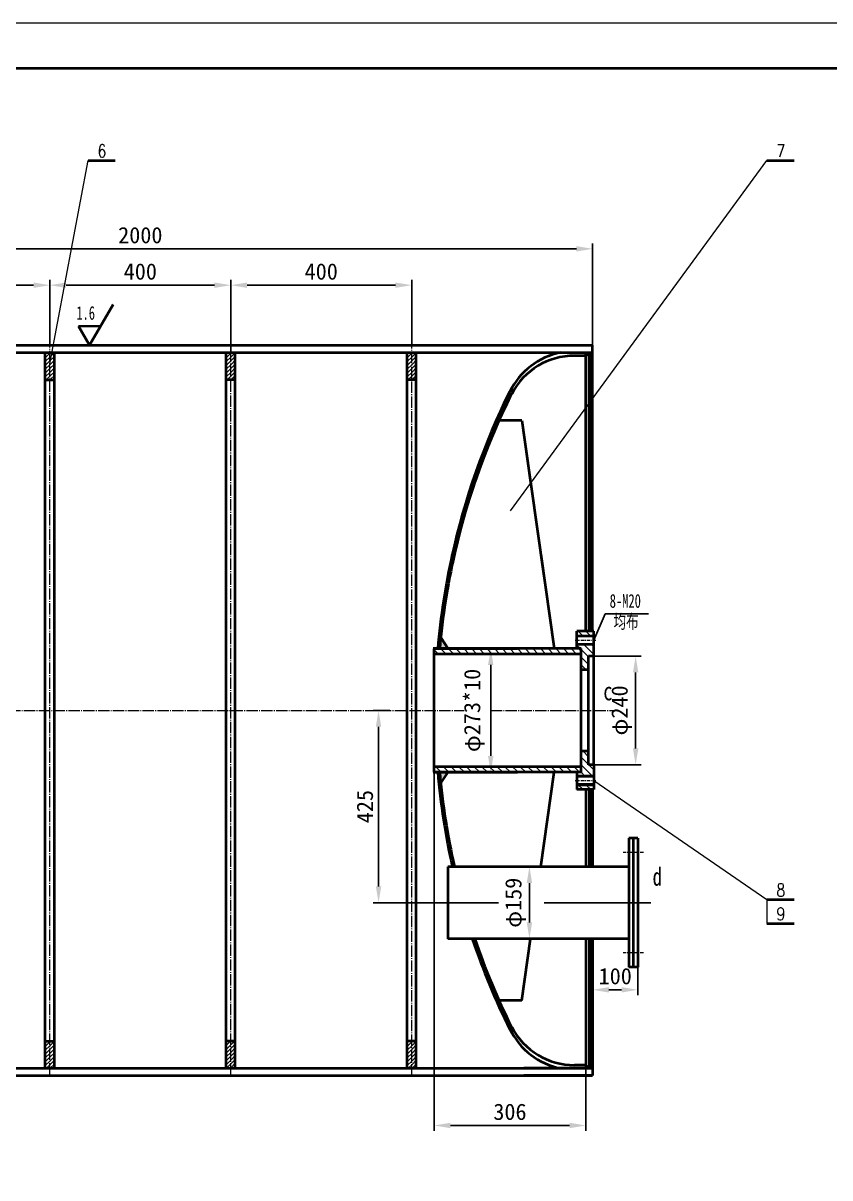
# Model space of a CAD drawing. Extents: x -15853 to 3578, y -6535 to 2458.
# Drawn here: x -13996 to -12213, y -94 to 2458 of the extents above; entities that cross this region are included whole.
import ezdxf
from ezdxf.enums import TextEntityAlignment as Align

# ---------------------------------------------------------------- set-up
doc = ezdxf.new("R2010")
doc.units = 0
doc.header["$LTSCALE"] = 10
doc.header["$PDMODE"] = 1
for name, pattern in [('EB_DASHDOT', [39, 30, -3, 3, -3]), ('ZXX-L', [3.28, 2.5, -0.3, 0.18, -0.3]), ('ZXX-S', [1.27, 0.75, -0.2, 0.12, -0.2])]:
    doc.linetypes.add(name, pattern=pattern)
doc.layers.get('Defpoints').update_dxf_attribs({"linetype": 'CONTINUOUS'})
for name, color, linetype, lineweight in [('A 粗实线', 1, 'CONTINUOUS', 40), ('B 细实线', 7, 'CONTINUOUS', 18), ('C 文 字', 2, 'CONTINUOUS', 20), ('CAXA0', 7, 'CONTINUOUS', 70), ('CAXA4', 3, 'CONTINUOUS', 25), ('D 短中心线', 3, 'ZXX-S', 18), ('E 长中心线', 3, 'ZXX-L', 18)]:
    doc.layers.add(name, color=color, linetype=linetype, lineweight=lineweight)
doc.styles.add('HZTXT', font='SIMFANG.TTF', dxfattribs={"width": 0.75})
doc.styles.add('ROMANC', font='romanc', dxfattribs={"width": 0.7, "height": 6})
doc.styles.get("Standard").update_dxf_attribs({"font": 'SIMFANG.TTF'})
doc.styles.add('标准', font='SIMFANG.TTF', dxfattribs={"width": 0.667})
doc.dimstyles.new('通用标注4.0', dxfattribs={"dimscale": 12, "dimtxt": 3, "dimasz": 3, "dimexe": 1, "dimexo": 0, "dimgap": 1, "dimtad": 1, "dimdec": 0, "dimzin": 0, "dimdsep": 46, "dimtxsty": 'Standard', "dimcen": 0, "dimadec": 0, "dimazin": 0, "dimtfac": 0.375, "dimtdec": 0, "dimtmove": 2, "dimatfit": 3, "dimfxl": 0, "dimtzin": 0, "dimarcsym": 0})

# ---------------------------------------------------------------- blocks, each defined once
blk = doc.blocks.new('*D255')
at = {"layer": 'C 文 字', "color": 0, "lineweight": -2}
for p, q in [((-13537.2, 1807.6), (-13537.2, 1891.1)), ((-13137.2, 1746.2), (-13137.2, 1891.1)), ((-13501.2, 1879.1), (-13173.2, 1879.1))]:
    blk.add_line(p, q, dxfattribs=at)
at = {"layer": 'C 文 字', "color": 0}
for points in [[(-13501.2, 1885.1), (-13501.2, 1873.1), (-13537.2, 1879.1)], [(-13173.2, 1885.1), (-13173.2, 1873.1), (-13137.2, 1879.1)]]:
    blk.add_solid(points, dxfattribs=at)
at = {"layer": 'Defpoints', "color": 0}
for p in [(-13137.2, 1879.1), (-13537.2, 1807.6), (-13137.2, 1746.2)]:
    blk.add_point(p, dxfattribs=at)
at = {"layer": 'C 文 字', "color": 0, "insert": (-13337.2, 1909.1), "char_height": 36, "attachment_point": 5}
blk.add_mtext('400', dxfattribs=at)
blk = doc.blocks.new('*D249')
at = {"layer": 'C 文 字', "color": 0, "lineweight": -2}
for p, q in [((-14737.2, 1746.2), (-14737.2, 1971.4)), ((-12737.2, 1746.2), (-12737.2, 1971.4)), ((-14701.2, 1959.4), (-12773.2, 1959.4))]:
    blk.add_line(p, q, dxfattribs=at)
at = {"layer": 'C 文 字', "color": 0}
for points in [[(-14701.2, 1965.4), (-14701.2, 1953.4), (-14737.2, 1959.4)], [(-12773.2, 1965.4), (-12773.2, 1953.4), (-12737.2, 1959.4)]]:
    blk.add_solid(points, dxfattribs=at)
at = {"layer": 'Defpoints', "color": 0}
for p in [(-12737.2, 1959.4), (-14737.2, 1746.2), (-12737.2, 1746.2)]:
    blk.add_point(p, dxfattribs=at)
at = {"layer": 'C 文 字', "color": 0, "insert": (-13737.2, 1989.4), "char_height": 36, "attachment_point": 5}
blk.add_mtext('2000', dxfattribs=at)
blk = doc.blocks.new('CAXBLOCK35')
at = {"layer": 'CAXA0', "color": 0, "linetype": 'Continuous', "lineweight": 25}
for p, q in [((1096.2, -1398.5), (1105.7, -1388.9)), ((1096.2, -1390), (1097.2, -1388.9)), ((1096.2, -1407), (1106.2, -1397)), ((1106.2, -1397), (1114.2, -1388.9)), ((1106.2, -1405.4), (1116.2, -1395.4)), ((1096.2, -1415.4), (1106.2, -1405.4)), ((1096.2, -1423.9), (1106.2, -1413.9)), ((1096.2, -1432.4), (1106.2, -1422.4)), ((1106.2, -1413.9), (1116.2, -1403.9)), ((1106.2, -1422.4), (1116.2, -1412.4)), ((1106.2, -1430.9), (1116.2, -1420.9)), ((1096.2, -1440.9), (1106.2, -1430.9)), ((1096.6, -1448.9), (1106.2, -1439.4)), ((1105.1, -1448.9), (1106.2, -1447.9)), ((1106.2, -1439.4), (1116.2, -1429.4)), ((1106.2, -1447.9), (1116.2, -1437.9)), ((1113.6, -1448.9), (1116.2, -1446.4))]:
    blk.add_line(p, q, dxfattribs=at)
blk = doc.blocks.new('*D253')
at = {"layer": 'C 文 字', "color": 0, "lineweight": -2}
for p, q in [((-14337.2, 1807.6), (-14337.2, 1891.1)), ((-13937.2, 1746.2), (-13937.2, 1891.1)), ((-14301.2, 1879.1), (-13973.2, 1879.1))]:
    blk.add_line(p, q, dxfattribs=at)
at = {"layer": 'C 文 字', "color": 0}
for points in [[(-14301.2, 1885.1), (-14301.2, 1873.1), (-14337.2, 1879.1)], [(-13973.2, 1885.1), (-13973.2, 1873.1), (-13937.2, 1879.1)]]:
    blk.add_solid(points, dxfattribs=at)
at = {"layer": 'Defpoints', "color": 0}
for p in [(-13937.2, 1879.1), (-14337.2, 1807.6), (-13937.2, 1746.2)]:
    blk.add_point(p, dxfattribs=at)
at = {"layer": 'C 文 字', "color": 0, "insert": (-14137.2, 1909.1), "char_height": 36, "attachment_point": 5}
blk.add_mtext('400', dxfattribs=at)
blk = doc.blocks.new('*D254')
at = {"layer": 'C 文 字', "color": 0, "lineweight": -2}
for p, q in [((-13937.2, 1848), (-13937.2, 1891.1)), ((-13537.2, 1730.2), (-13537.2, 1891.1)), ((-13901.2, 1879.1), (-13573.2, 1879.1))]:
    blk.add_line(p, q, dxfattribs=at)
at = {"layer": 'C 文 字', "color": 0}
for points in [[(-13901.2, 1885.1), (-13901.2, 1873.1), (-13937.2, 1879.1)], [(-13573.2, 1885.1), (-13573.2, 1873.1), (-13537.2, 1879.1)]]:
    blk.add_solid(points, dxfattribs=at)
at = {"layer": 'Defpoints', "color": 0}
for p in [(-13537.2, 1879.1), (-13937.2, 1848), (-13537.2, 1730.2)]:
    blk.add_point(p, dxfattribs=at)
at = {"layer": 'C 文 字', "color": 0, "insert": (-13737.2, 1909.1), "char_height": 36, "attachment_point": 5}
blk.add_mtext('400', dxfattribs=at)
blk = doc.blocks.new('CAXBLOCK98', base_point=(793.95, 149.06))
at = {"layer": 'CAXA4', "color": 0, "linetype": 'Continuous', "lineweight": 35}
for p, q in [((793.95, 149.06), (811.27, 179.06)), ((793.95, 149.06), (785.86, 163.06)), ((785.86, 163.06), (802.03, 163.06))]:
    blk.add_line(p, q, dxfattribs=at)
at = {"layer": 'CAXA4', "color": 0, "linetype": 'Continuous', "lineweight": 25, "insert": (784.32, 177.91), "char_height": 10, "attachment_point": 1, "style": '标准'}
blk.add_mtext('\\fSimSun;1.6', dxfattribs=at)
blk = doc.blocks.new('*D269')
at = {"layer": 'C 文 字', "color": 0, "lineweight": -2}
for p, q in [((-12954.4, 1075.7), (-12974.5, 1075.7)), ((-12962.5, 1039.7), (-12962.5, 838.7)), ((-12954.4, 802.7), (-12974.5, 802.7))]:
    blk.add_line(p, q, dxfattribs=at)
at = {"layer": 'C 文 字', "color": 0}
for points in [[(-12968.5, 1039.7), (-12956.5, 1039.7), (-12962.5, 1075.7)], [(-12968.5, 838.7), (-12956.5, 838.7), (-12962.5, 802.7)]]:
    blk.add_solid(points, dxfattribs=at)
at = {"layer": 'Defpoints', "color": 0}
for p in [(-12954.4, 1075.7), (-12962.5, 802.7), (-12954.4, 802.7)]:
    blk.add_point(p, dxfattribs=at)
at = {"layer": 'C 文 字', "color": 0, "insert": (-12998.7, 939.2), "char_height": 36, "attachment_point": 5, "rotation": 90}
blk.add_mtext('{\\fSimSun|b0|i0|c134|p0;\\C256;φ}273*10', dxfattribs=at)
blk = doc.blocks.new('*D268')
at = {"layer": 'C 文 字', "color": 0, "lineweight": -2}
for p, q in [((-12734.2, 1059.2), (-12630.1, 1059.2)), ((-12642.1, 1023.2), (-12642.1, 855.2)), ((-12732.2, 819.2), (-12630.1, 819.2))]:
    blk.add_line(p, q, dxfattribs=at)
at = {"layer": 'C 文 字', "color": 0}
for points in [[(-12648.1, 1023.2), (-12636.1, 1023.2), (-12642.1, 1059.2)], [(-12648.1, 855.2), (-12636.1, 855.2), (-12642.1, 819.2)]]:
    blk.add_solid(points, dxfattribs=at)
at = {"layer": 'Defpoints', "color": 0}
for p in [(-12734.2, 1059.2), (-12732.2, 819.2), (-12642.1, 819.2)]:
    blk.add_point(p, dxfattribs=at)
at = {"layer": 'C 文 字', "color": 0, "insert": (-12672.8, 939.2), "char_height": 36, "attachment_point": 5, "rotation": 90}
blk.add_mtext('{\\fSimSun|b0|i0|c134|p0;\\C256;φ}240', dxfattribs=at)
blk = doc.blocks.new('*D257')
at = {"layer": 'C 文 字', "color": 0, "lineweight": -2}
for p, q in [((-12894.2, 593.7), (-12864.9, 593.7)), ((-12876.9, 557.7), (-12876.9, 470.7)), ((-12896.8, 434.7), (-12864.9, 434.7))]:
    blk.add_line(p, q, dxfattribs=at)
at = {"layer": 'C 文 字', "color": 0}
for points in [[(-12882.9, 557.7), (-12870.9, 557.7), (-12876.9, 593.7)], [(-12882.9, 470.7), (-12870.9, 470.7), (-12876.9, 434.7)]]:
    blk.add_solid(points, dxfattribs=at)
at = {"layer": 'Defpoints', "color": 0}
for p in [(-12894.2, 593.7), (-12896.8, 434.7), (-12876.9, 434.7)]:
    blk.add_point(p, dxfattribs=at)
at = {"layer": 'C 文 字', "color": 0, "insert": (-12907.6, 514.2), "char_height": 36, "attachment_point": 5, "rotation": 90}
blk.add_mtext('\\fSimSun;φ159', dxfattribs=at)
blk = doc.blocks.new('CAXBLOCK31')
at = {"layer": 'CAXA0', "color": 0, "linetype": 'Continuous', "lineweight": 25}
for p, q in [((1901.2, -1444.1), (1901.3, -1444)), ((1901.2, -1444), (1901.2, -1444)), ((1901.2, -1444.3), (1901.4, -1444.1)), ((1901.2, -1444.5), (1901.5, -1444.2)), ((1901.2, -1444.4), (1901.4, -1444.2)), ((1901.2, -1444.7), (1901.6, -1444.3)), ((1901.2, -1445), (1901.7, -1444.4)), ((1901.2, -1444.8), (1901.7, -1444.4)), ((1901.2, -1445.1), (1901.8, -1444.5)), ((1901.2, -1445.4), (1901.9, -1444.6)), ((1901.2, -1445.3), (1901.9, -1444.6)), ((1901.2, -1445.5), (1902, -1444.7)), ((1901.2, -1445.7), (1902.1, -1444.8)), ((1901.2, -1446), (1902.2, -1444.9)), ((1901.2, -1445.8), (1902.2, -1444.9)), ((1901.2, -1446.1), (1902.3, -1445)), ((1901.2, -1446.4), (1902.5, -1445.1)), ((1901.2, -1446.2), (1902.4, -1445.1)), ((1901.2, -1446.5), (1902.5, -1445.2)), ((1901.2, -1446.8), (1902.7, -1445.3)), ((1901.2, -1446.7), (1902.6, -1445.3)), ((1901.2, -1446.9), (1902.7, -1445.4)), ((1901.2, -1447.2), (1902.9, -1445.5)), ((1901.2, -1447.1), (1902.8, -1445.5)), ((1901.2, -1447.4), (1903, -1445.6)), ((1901.2, -1447.5), (1903, -1445.7)), ((1901.2, -1447.8), (1903.2, -1445.8)), ((1901.2, -1447.7), (1903.1, -1445.8)), ((1901.2, -1447.9), (1903.3, -1445.9)), ((1901.2, -1448.2), (1903.4, -1446)), ((1901.2, -1448.1), (1903.3, -1446)), ((1901.2, -1448.4), (1903.5, -1446.1)), ((1901.2, -1448.6), (1903.6, -1446.2)), ((1901.2, -1448.5), (1903.5, -1446.2)), ((1901.2, -1448.8), (1903.7, -1446.3)), ((1901.2, -1448.9), (1903.8, -1446.4)), ((1901.3, -1448.9), (1903.8, -1446.4)), ((1901.5, -1448.9), (1903.9, -1446.5)), ((1901.6, -1448.9), (1904, -1446.6)), ((1901.8, -1448.9), (1904, -1446.6)), ((1901.9, -1448.9), (1904.1, -1446.7)), ((1902, -1448.9), (1904.2, -1446.8)), ((1902.2, -1448.9), (1904.3, -1446.9)), ((1902.3, -1448.9), (1904.3, -1446.9)), ((1902.5, -1448.9), (1904.4, -1447)), ((1902.6, -1448.9), (1904.5, -1447.1)), ((1902.7, -1448.9), (1904.6, -1447.1)), ((1902.9, -1448.9), (1904.6, -1447.2)), ((1903, -1448.9), (1904.7, -1447.3)), ((1903.2, -1448.9), (1904.8, -1447.3)), ((1903.3, -1448.9), (1904.8, -1447.4)), ((1903.4, -1448.9), (1904.9, -1447.5)), ((1903.6, -1448.9), (1905, -1447.5)), ((1903.7, -1448.9), (1905.1, -1447.6)), ((1903.9, -1448.9), (1905.1, -1447.7)), ((1904, -1448.9), (1905.2, -1447.8)), ((1904.2, -1448.9), (1905.3, -1447.8)), ((1904.3, -1448.9), (1905.4, -1447.9)), ((1904.4, -1448.9), (1905.4, -1448)), ((1904.6, -1448.9), (1905.5, -1448)), ((1904.7, -1448.9), (1905.6, -1448.1)), ((1904.9, -1448.9), (1905.6, -1448.2)), ((1905, -1448.9), (1905.7, -1448.2)), ((1905.1, -1448.9), (1905.8, -1448.3)), ((1905.3, -1448.9), (1905.9, -1448.4)), ((1905.4, -1448.9), (1905.9, -1448.4)), ((1905.6, -1448.9), (1906, -1448.5)), ((1905.7, -1448.9), (1906.1, -1448.6)), ((1905.9, -1448.9), (1906.2, -1448.6)), ((1906, -1448.9), (1906.2, -1448.7)), ((1906.1, -1448.9), (1906.2, -1448.9))]:
    blk.add_line(p, q, dxfattribs=at)
blk = doc.blocks.new('CAXBLOCK30')
at = {"layer": 'CAXA0', "color": 0, "linetype": 'Continuous', "lineweight": 25}
for p, q in [((1891.2, -1442.1), (1891.3, -1442)), ((1891.2, -1442), (1891.2, -1442)), ((1891.2, -1442.2), (1891.4, -1442.1)), ((1891.2, -1442.5), (1891.5, -1442.2)), ((1891.2, -1442.4), (1891.4, -1442.2)), ((1891.2, -1442.7), (1891.6, -1442.3)), ((1891.2, -1442.9), (1891.7, -1442.4)), ((1891.2, -1442.8), (1891.6, -1442.4)), ((1891.2, -1443.1), (1891.8, -1442.5)), ((1891.2, -1443.2), (1891.8, -1442.6)), ((1891.2, -1443.5), (1892, -1442.7)), ((1891.2, -1443.4), (1891.9, -1442.7)), ((1891.2, -1443.7), (1892.1, -1442.8)), ((1891.2, -1443.9), (1892.2, -1442.9)), ((1891.2, -1443.8), (1892.1, -1442.9)), ((1891.2, -1444.1), (1892.3, -1443)), ((1891.2, -1444.2), (1892.3, -1443.1)), ((1891.2, -1444.5), (1892.5, -1443.2)), ((1891.2, -1444.4), (1892.4, -1443.2)), ((1891.2, -1444.6), (1892.6, -1443.3)), ((1891.2, -1444.9), (1892.7, -1443.4)), ((1891.2, -1444.8), (1892.6, -1443.4)), ((1891.2, -1445.1), (1892.8, -1443.5)), ((1891.2, -1445.4), (1892.9, -1443.6)), ((1891.2, -1445.2), (1892.8, -1443.6)), ((1891.2, -1445.5), (1893, -1443.7)), ((1891.2, -1445.6), (1893, -1443.8)), ((1891.2, -1445.9), (1893.2, -1443.9)), ((1891.2, -1445.8), (1893.1, -1443.9)), ((1891.2, -1446.1), (1893.3, -1444)), ((1891.2, -1446.3), (1893.4, -1444.1)), ((1891.2, -1446.2), (1893.3, -1444.1)), ((1891.2, -1446.5), (1893.5, -1444.2)), ((1891.2, -1446.6), (1893.5, -1444.3)), ((1891.2, -1446.9), (1893.7, -1444.4)), ((1891.2, -1446.8), (1893.6, -1444.4)), ((1891.2, -1447), (1893.8, -1444.5)), ((1891.2, -1447.3), (1893.9, -1444.6)), ((1891.2, -1447.2), (1893.8, -1444.6)), ((1891.2, -1447.5), (1894, -1444.7)), ((1891.2, -1447.8), (1894.1, -1444.8)), ((1891.2, -1447.6), (1894, -1444.8)), ((1891.2, -1447.9), (1894.2, -1444.9)), ((1891.2, -1448), (1894.2, -1445)), ((1891.2, -1448.3), (1894.4, -1445.1)), ((1891.2, -1448.2), (1894.3, -1445.1)), ((1891.2, -1448.5), (1894.5, -1445.2)), ((1891.2, -1448.7), (1894.6, -1445.3)), ((1891.2, -1448.6), (1894.5, -1445.3)), ((1891.2, -1448.9), (1894.7, -1445.4)), ((1891.3, -1448.9), (1894.7, -1445.5)), ((1891.4, -1448.9), (1894.8, -1445.6)), ((1891.6, -1448.9), (1894.9, -1445.6)), ((1891.7, -1448.9), (1895, -1445.7)), ((1891.9, -1448.9), (1895, -1445.8)), ((1892, -1448.9), (1895.1, -1445.8)), ((1892.1, -1448.9), (1895.2, -1445.9)), ((1892.3, -1448.9), (1895.2, -1446)), ((1892.4, -1448.9), (1895.3, -1446.1)), ((1892.6, -1448.9), (1895.4, -1446.1)), ((1892.7, -1448.9), (1895.5, -1446.2)), ((1892.8, -1448.9), (1895.5, -1446.3)), ((1893, -1448.9), (1895.6, -1446.3)), ((1893.1, -1448.9), (1895.7, -1446.4)), ((1893.3, -1448.9), (1895.7, -1446.5)), ((1893.4, -1448.9), (1895.8, -1446.5)), ((1893.6, -1448.9), (1895.9, -1446.6)), ((1893.7, -1448.9), (1895.9, -1446.7)), ((1893.8, -1448.9), (1896, -1446.8)), ((1894, -1448.9), (1896.1, -1446.8)), ((1894.1, -1448.9), (1896.2, -1446.9)), ((1894.3, -1448.9), (1896.2, -1447)), ((1894.4, -1448.9), (1896.3, -1447)), ((1894.5, -1448.9), (1896.4, -1447.1)), ((1894.7, -1448.9), (1896.4, -1447.2)), ((1894.8, -1448.9), (1896.5, -1447.3)), ((1895, -1448.9), (1896.6, -1447.3)), ((1895.1, -1448.9), (1896.7, -1447.4)), ((1895.2, -1448.9), (1896.7, -1447.5)), ((1895.4, -1448.9), (1896.8, -1447.5)), ((1895.5, -1448.9), (1896.9, -1447.6)), ((1895.7, -1448.9), (1896.9, -1447.7)), ((1895.8, -1448.9), (1897, -1447.7)), ((1896, -1448.9), (1897.1, -1447.8)), ((1896.1, -1448.9), (1897.1, -1447.9)), ((1896.2, -1448.9), (1897.2, -1448)), ((1896.4, -1448.9), (1897.3, -1448)), ((1896.5, -1448.9), (1897.4, -1448.1)), ((1896.7, -1448.9), (1897.4, -1448.2)), ((1896.8, -1448.9), (1897.5, -1448.2)), ((1896.9, -1448.9), (1897.6, -1448.3)), ((1897.1, -1448.9), (1897.6, -1448.4)), ((1897.2, -1448.9), (1897.7, -1448.5)), ((1897.4, -1448.9), (1897.8, -1448.5)), ((1897.5, -1448.9), (1897.9, -1448.6)), ((1897.7, -1448.9), (1897.9, -1448.7)), ((1897.8, -1448.9), (1898, -1448.7)), ((1897.9, -1448.9), (1898.1, -1448.8)), ((1898.1, -1448.9), (1898.1, -1448.9))]:
    blk.add_line(p, q, dxfattribs=at)
blk = doc.blocks.new('*D251')
at = {"layer": 'C 文 字', "color": 0, "lineweight": -2}
for p, q in [((-12637.2, 371.7), (-12637.2, 309.7)), ((-12737.2, 331.2), (-12737.2, 309.7)), ((-12673.2, 321.7), (-12701.2, 321.7))]:
    blk.add_line(p, q, dxfattribs=at)
at = {"layer": 'C 文 字', "color": 0}
for points in [[(-12701.2, 327.7), (-12701.2, 315.7), (-12737.2, 321.7)], [(-12673.2, 327.7), (-12673.2, 315.7), (-12637.2, 321.7)]]:
    blk.add_solid(points, dxfattribs=at)
at = {"layer": 'Defpoints', "color": 0}
for p in [(-12637.2, 371.7), (-12737.2, 331.2), (-12737.2, 321.7)]:
    blk.add_point(p, dxfattribs=at)
at = {"layer": 'C 文 字', "color": 0, "insert": (-12687.2, 351.7), "char_height": 36, "attachment_point": 5}
blk.add_mtext('100', dxfattribs=at)
blk = doc.blocks.new('CAXBLOCK54')
at = {"layer": 'CAXA0', "color": 0, "linetype": 'Continuous', "lineweight": 25}
for p, q in [((1901.2, -1164.8), (1903.6, -1162.4)), ((1901.2, -1164.7), (1903.4, -1162.4)), ((1901.2, -1164.5), (1903.3, -1162.4)), ((1901.2, -1164.4), (1903.1, -1162.4)), ((1901.2, -1164.2), (1903, -1162.4)), ((1901.2, -1164.1), (1902.9, -1162.4)), ((1901.2, -1164), (1902.7, -1162.4)), ((1901.2, -1163.8), (1902.6, -1162.4)), ((1901.2, -1163.7), (1902.4, -1162.4)), ((1901.2, -1163.5), (1902.3, -1162.4)), ((1901.2, -1163.4), (1902.2, -1162.4)), ((1901.2, -1163.3), (1902, -1162.4)), ((1901.2, -1163.1), (1901.9, -1162.4)), ((1901.2, -1163), (1901.7, -1162.4)), ((1901.2, -1162.8), (1901.6, -1162.4)), ((1901.2, -1162.7), (1901.5, -1162.4)), ((1901.2, -1162.6), (1901.3, -1162.4)), ((1901.2, -1165), (1903.7, -1162.4)), ((1901.2, -1165.1), (1903.9, -1162.4)), ((1901.2, -1165.2), (1904, -1162.4)), ((1901.2, -1165.4), (1904.1, -1162.4)), ((1901.2, -1165.5), (1904.3, -1162.4)), ((1901.2, -1165.7), (1904.4, -1162.4)), ((1901.2, -1165.8), (1904.6, -1162.4)), ((1901.2, -1165.9), (1904.7, -1162.4)), ((1901.2, -1166.1), (1904.8, -1162.4)), ((1901.2, -1166.2), (1905, -1162.4)), ((1901.2, -1166.4), (1905.1, -1162.4)), ((1901.2, -1166.5), (1905.3, -1162.4)), ((1901.2, -1166.7), (1905.4, -1162.4)), ((1901.2, -1166.8), (1905.6, -1162.4)), ((1901.2, -1166.9), (1905.7, -1162.4)), ((1901.2, -1167.1), (1905.8, -1162.4)), ((1901.2, -1167.2), (1906, -1162.4)), ((1901.2, -1167.4), (1906.1, -1162.4))]:
    blk.add_line(p, q, dxfattribs=at)
blk = doc.blocks.new('*D256')
at = {"layer": 'C 文 字', "color": 0, "lineweight": -2}
for p, q in [((-13185.3, 939.2), (-13222.5, 939.2)), ((-13210.5, 903.2), (-13210.5, 550.2)), ((-13080.6, 514.2), (-13222.5, 514.2))]:
    blk.add_line(p, q, dxfattribs=at)
at = {"layer": 'C 文 字', "color": 0}
for points in [[(-13216.5, 903.2), (-13204.5, 903.2), (-13210.5, 939.2)], [(-13216.5, 550.2), (-13204.5, 550.2), (-13210.5, 514.2)]]:
    blk.add_solid(points, dxfattribs=at)
at = {"layer": 'Defpoints', "color": 0}
for p in [(-13185.3, 939.2), (-13210.5, 514.2), (-13080.6, 514.2)]:
    blk.add_point(p, dxfattribs=at)
at = {"layer": 'C 文 字', "color": 0, "insert": (-13240.5, 726.7), "char_height": 36, "attachment_point": 5, "rotation": 90}
blk.add_mtext('425', dxfattribs=at)
blk = doc.blocks.new('CAXBLOCK55')
at = {"layer": 'CAXA0', "color": 0, "linetype": 'Continuous', "lineweight": 25}
for p, q in [((1901.2, -998.5), (1901.2, -998.5)), ((1901.2, -998.8), (1901.4, -998.6)), ((1901.2, -998.6), (1901.3, -998.6)), ((1901.2, -998.9), (1901.4, -998.7)), ((1901.2, -999.2), (1901.6, -998.8)), ((1901.2, -999.1), (1901.5, -998.8)), ((1901.2, -999.4), (1901.6, -998.9)), ((1901.2, -999.6), (1901.8, -999)), ((1901.2, -999.5), (1901.7, -999)), ((1901.2, -999.8), (1901.9, -999.1)), ((1901.2, -999.9), (1901.9, -999.2)), ((1901.2, -1000.2), (1902.1, -999.3)), ((1901.2, -1000.1), (1902, -999.3)), ((1901.2, -1000.3), (1902.1, -999.4)), ((1901.2, -1000.6), (1902.3, -999.5)), ((1901.2, -1000.5), (1902.2, -999.5)), ((1901.2, -1000.8), (1902.4, -999.6)), ((1901.2, -1000.9), (1902.4, -999.7)), ((1901.2, -1001.2), (1902.6, -999.8)), ((1901.2, -1001), (1902.5, -999.8)), ((1901.2, -1001.3), (1902.6, -999.9)), ((1901.2, -1001.6), (1902.8, -1000)), ((1901.2, -1001.5), (1902.7, -1000)), ((1901.2, -1001.8), (1902.9, -1000.1)), ((1901.2, -1002), (1903, -1000.2)), ((1901.2, -1001.9), (1902.9, -1000.2)), ((1901.2, -1002.2), (1903.1, -1000.3)), ((1901.2, -1002.3), (1903.1, -1000.4)), ((1901.2, -1002.6), (1903.3, -1000.5)), ((1901.2, -1002.5), (1903.2, -1000.5)), ((1901.2, -1002.7), (1903.3, -1000.6)), ((1901.2, -1003), (1903.5, -1000.7)), ((1901.2, -1002.9), (1903.4, -1000.7)), ((1901.2, -1003.2), (1903.6, -1000.8)), ((1901.2, -1003.3), (1903.6, -1000.9)), ((1901.2, -1003.4), (1903.7, -1001)), ((1901.4, -1003.4), (1903.8, -1001)), ((1901.5, -1003.4), (1903.8, -1001.1)), ((1901.6, -1003.4), (1903.9, -1001.2)), ((1901.8, -1003.4), (1904, -1001.2)), ((1901.9, -1003.4), (1904.1, -1001.3)), ((1902.1, -1003.4), (1904.1, -1001.4)), ((1902.2, -1003.4), (1904.2, -1001.4)), ((1902.3, -1003.4), (1904.3, -1001.5)), ((1902.5, -1003.4), (1904.3, -1001.6)), ((1902.6, -1003.4), (1904.4, -1001.7)), ((1902.8, -1003.4), (1904.5, -1001.7)), ((1902.9, -1003.4), (1904.6, -1001.8)), ((1903, -1003.4), (1904.6, -1001.9)), ((1903.2, -1003.4), (1904.7, -1001.9)), ((1903.3, -1003.4), (1904.8, -1002)), ((1903.5, -1003.4), (1904.8, -1002.1)), ((1903.6, -1003.4), (1904.9, -1002.2)), ((1903.8, -1003.4), (1905, -1002.2)), ((1903.9, -1003.4), (1905, -1002.3)), ((1904, -1003.4), (1905.1, -1002.4)), ((1904.2, -1003.4), (1905.2, -1002.4)), ((1904.3, -1003.4), (1905.3, -1002.5)), ((1904.5, -1003.4), (1905.3, -1002.6)), ((1904.6, -1003.4), (1905.4, -1002.6)), ((1904.7, -1003.4), (1905.5, -1002.7)), ((1904.9, -1003.4), (1905.5, -1002.8)), ((1905, -1003.4), (1905.6, -1002.9)), ((1905.2, -1003.4), (1905.7, -1002.9)), ((1905.3, -1003.4), (1905.8, -1003)), ((1905.5, -1003.4), (1905.8, -1003.1)), ((1905.6, -1003.4), (1905.9, -1003.1)), ((1905.7, -1003.4), (1906, -1003.2)), ((1905.9, -1003.4), (1906, -1003.3)), ((1906, -1003.4), (1906.1, -1003.4)), ((1906.2, -1003.4), (1906.2, -1003.4))]:
    blk.add_line(p, q, dxfattribs=at)
blk = doc.blocks.new('CAXBLOCK37')
at = {"layer": 'CAXA0', "color": 0, "linetype": 'Continuous', "lineweight": 25}
for p, q in [((1901.2, -835.4), (1903.7, -832.9)), ((1901.2, -835.3), (1903.6, -832.9)), ((1901.2, -835.2), (1903.4, -832.9)), ((1901.2, -835), (1903.3, -832.9)), ((1901.2, -834.9), (1903.1, -832.9)), ((1901.2, -834.7), (1903, -832.9)), ((1901.2, -834.6), (1902.9, -832.9)), ((1901.2, -834.5), (1902.7, -832.9)), ((1901.2, -834.3), (1902.6, -832.9)), ((1901.2, -834.2), (1902.4, -832.9)), ((1901.2, -834), (1902.3, -832.9)), ((1901.2, -833.9), (1902.1, -832.9)), ((1901.2, -833.7), (1902, -832.9)), ((1901.2, -833.6), (1901.9, -832.9)), ((1901.2, -833.5), (1901.7, -832.9)), ((1901.2, -833.3), (1901.6, -832.9)), ((1901.2, -833.2), (1901.4, -832.9)), ((1901.2, -833), (1901.3, -832.9)), ((1901.2, -835.6), (1903.8, -832.9)), ((1901.2, -835.7), (1904, -832.9)), ((1901.2, -835.9), (1904.1, -832.9)), ((1901.2, -836), (1904.3, -832.9)), ((1901.2, -836.2), (1904.4, -832.9)), ((1901.2, -836.3), (1904.5, -832.9)), ((1901.2, -836.4), (1904.7, -832.9)), ((1901.2, -836.6), (1904.8, -832.9)), ((1901.2, -836.7), (1905, -832.9)), ((1901.2, -836.9), (1905.1, -832.9)), ((1901.2, -837), (1905.3, -832.9)), ((1901.2, -837.1), (1905.4, -832.9)), ((1901.2, -837.3), (1905.5, -832.9)), ((1901.2, -837.4), (1905.7, -832.9)), ((1901.2, -837.6), (1905.8, -832.9)), ((1901.2, -837.7), (1906, -832.9)), ((1901.2, -837.8), (1906.1, -832.9)), ((1901.2, -838), (1904.6, -834.6))]:
    blk.add_line(p, q, dxfattribs=at)
blk = doc.blocks.new('CAXBLOCK61')
at = {"layer": 'CAXA0', "color": 0, "linetype": 'Continuous', "lineweight": 25}
for p, q in [((1897.2, -777.1), (1881.2, -761.1)), ((1897.2, -760.2), (1885, -747.9)), ((1906, -802.9), (1881.2, -778.1)), ((1909.2, -789.1), (1898, -777.9)), ((1872.1, -802.9), (1871.2, -802.1)), ((1889.1, -802.9), (1880.6, -794.4)), ((1885.1, -832.9), (1875.1, -822.9)), ((1902.1, -832.9), (1892.1, -822.9)), ((1909.2, -823.1), (1909.1, -822.9))]:
    blk.add_line(p, q, dxfattribs=at)
blk = doc.blocks.new('CAXBLOCK36')
at = {"layer": 'CAXA0', "color": 0, "linetype": 'Continuous', "lineweight": 25}
for p, q in [((1901.2, -478.1), (1901.3, -477.9)), ((1901.2, -477.9), (1901.3, -477.9)), ((1901.2, -478.2), (1901.4, -478)), ((1901.2, -478.4), (1901.5, -478.1)), ((1901.2, -478.6), (1901.6, -478.2)), ((1901.2, -478.5), (1901.5, -478.2)), ((1901.2, -478.8), (1901.7, -478.3)), ((1901.2, -479.1), (1901.8, -478.4)), ((1901.2, -478.9), (1901.8, -478.4)), ((1901.2, -479.2), (1901.9, -478.5)), ((1901.2, -479.3), (1902, -478.6)), ((1901.2, -479.6), (1902.1, -478.7)), ((1901.2, -479.5), (1902, -478.7)), ((1901.2, -479.8), (1902.2, -478.8)), ((1901.2, -480.1), (1902.3, -478.9)), ((1901.2, -479.9), (1902.2, -478.9)), ((1901.2, -480.2), (1902.4, -479)), ((1901.2, -480.3), (1902.4, -479.1)), ((1901.2, -480.6), (1902.6, -479.2)), ((1901.2, -480.5), (1902.5, -479.2)), ((1901.2, -480.8), (1902.7, -479.3)), ((1901.2, -481), (1902.8, -479.4)), ((1901.2, -480.9), (1902.7, -479.4)), ((1901.2, -481.2), (1902.9, -479.5)), ((1901.2, -481.3), (1902.9, -479.6)), ((1901.2, -481.6), (1903.1, -479.7)), ((1901.2, -481.5), (1903, -479.7)), ((1901.2, -481.7), (1903.1, -479.8)), ((1901.2, -482), (1903.3, -479.9)), ((1901.2, -481.9), (1903.2, -479.9)), ((1901.2, -482.2), (1903.4, -480)), ((1901.2, -482.3), (1903.4, -480.1)), ((1901.2, -482.6), (1903.6, -480.2)), ((1901.2, -482.5), (1903.5, -480.2)), ((1901.2, -482.7), (1903.6, -480.3)), ((1901.2, -482.9), (1903.7, -480.4)), ((1901.3, -482.9), (1903.8, -480.4)), ((1901.4, -482.9), (1903.8, -480.5)), ((1901.6, -482.9), (1903.9, -480.6)), ((1901.7, -482.9), (1904, -480.7)), ((1901.8, -482.9), (1904.1, -480.7)), ((1902, -482.9), (1904.1, -480.8)), ((1902.1, -482.9), (1904.2, -480.9)), ((1902.3, -482.9), (1904.3, -481)), ((1902.4, -482.9), (1904.3, -481)), ((1902.6, -482.9), (1904.4, -481.1)), ((1902.7, -482.9), (1904.5, -481.2)), ((1902.8, -482.9), (1904.5, -481.2)), ((1903, -482.9), (1904.6, -481.3)), ((1903.1, -482.9), (1904.7, -481.4)), ((1903.3, -482.9), (1904.8, -481.5)), ((1903.4, -482.9), (1904.8, -481.5)), ((1903.5, -482.9), (1904.9, -481.6)), ((1903.7, -482.9), (1905, -481.7)), ((1903.8, -482.9), (1905, -481.7)), ((1904, -482.9), (1905.1, -481.8)), ((1904.1, -482.9), (1905.2, -481.9)), ((1904.2, -482.9), (1905.2, -482)), ((1904.4, -482.9), (1905.3, -482)), ((1904.5, -482.9), (1905.4, -482.1)), ((1904.7, -482.9), (1905.4, -482.2)), ((1904.8, -482.9), (1905.5, -482.2)), ((1905, -482.9), (1905.6, -482.3)), ((1905.1, -482.9), (1905.7, -482.4)), ((1905.2, -482.9), (1905.7, -482.5)), ((1905.4, -482.9), (1905.8, -482.5)), ((1905.5, -482.9), (1905.9, -482.6)), ((1905.7, -482.9), (1905.9, -482.7)), ((1905.8, -482.9), (1906, -482.7)), ((1905.9, -482.9), (1906.1, -482.8)), ((1906.1, -482.9), (1906.1, -482.9))]:
    blk.add_line(p, q, dxfattribs=at)
blk = doc.blocks.new('CAXBLOCK60')
at = {"layer": 'CAXA0', "color": 0, "linetype": 'Continuous', "lineweight": 25}
for p, q in [((1884.5, -492.9), (1874.5, -482.9)), ((1901.5, -492.9), (1891.5, -482.9)), ((1909.2, -483.7), (1908.5, -482.9)), ((1879.1, -521.4), (1871.2, -513.6)), ((1897.2, -539.6), (1881.2, -523.6)), ((1909.2, -534.6), (1887.6, -512.9)), ((1909.2, -517.6), (1904.5, -512.9)), ((1897.2, -556.5), (1881.2, -540.5)), ((1891.6, -567.9), (1881.2, -557.5))]:
    blk.add_line(p, q, dxfattribs=at)
blk = doc.blocks.new('CAXBLOCK32')
at = {"layer": 'CAXA0', "color": 0, "linetype": 'Continuous', "lineweight": 25}
for p, q in [((1496.2, 130.1), (1499.2, 133.1)), ((1496.2, 121.6), (1506.2, 131.6)), ((1506.2, 123.1), (1516.2, 133.1)), ((1506.2, 131.6), (1507.7, 133.1)), ((1496.2, 113.1), (1506.2, 123.1)), ((1496.2, 104.6), (1506.2, 114.6)), ((1496.2, 96.1), (1506.2, 106.1)), ((1506.2, 114.6), (1516.2, 124.6)), ((1506.2, 106.1), (1516.2, 116.1)), ((1506.2, 97.6), (1516.2, 107.6)), ((1496.2, 87.6), (1506.2, 97.6)), ((1496.2, 79.2), (1506.2, 89.2)), ((1498.6, 73.1), (1506.2, 80.7)), ((1506.2, 89.2), (1516.2, 99.2)), ((1506.2, 80.7), (1516.2, 90.7)), ((1507.1, 73.1), (1516.2, 82.2)), ((1515.6, 73.1), (1516.2, 73.7))]:
    blk.add_line(p, q, dxfattribs=at)
blk = doc.blocks.new('CAXBLOCK29')
at = {"layer": 'CAXA0', "color": 0, "linetype": 'Continuous', "lineweight": 25}
for p, q in [((1901.2, 130.5), (1903.8, 133.1)), ((1901.2, 130.6), (1903.7, 133.1)), ((1901.2, 130.7), (1903.5, 133.1)), ((1901.2, 130.9), (1903.4, 133.1)), ((1901.2, 131), (1903.2, 133.1)), ((1901.2, 131.2), (1903.1, 133.1)), ((1901.2, 131.3), (1902.9, 133.1)), ((1901.2, 131.5), (1902.8, 133.1)), ((1901.2, 131.6), (1902.7, 133.1)), ((1901.2, 131.7), (1902.5, 133.1)), ((1901.2, 131.9), (1902.4, 133.1)), ((1901.2, 132), (1902.2, 133.1)), ((1901.2, 132.2), (1902.1, 133.1)), ((1901.2, 132.3), (1902, 133.1)), ((1901.2, 132.4), (1901.8, 133.1)), ((1901.2, 132.6), (1901.7, 133.1)), ((1901.2, 132.7), (1901.5, 133.1)), ((1901.2, 132.9), (1901.4, 133.1)), ((1901.2, 133), (1901.2, 133.1)), ((1901.2, 130.3), (1903.9, 133.1)), ((1901.2, 130.2), (1904.1, 133.1)), ((1901.2, 130), (1904.2, 133.1)), ((1901.2, 129.9), (1904.4, 133.1)), ((1901.2, 129.8), (1904.5, 133.1)), ((1901.2, 129.6), (1904.6, 133.1)), ((1901.2, 129.5), (1904.8, 133.1)), ((1901.2, 129.3), (1904.9, 133.1)), ((1901.2, 129.2), (1905.1, 133.1)), ((1901.2, 129.1), (1905.2, 133.1)), ((1901.2, 128.9), (1905.3, 133.1)), ((1901.2, 128.8), (1905.5, 133.1)), ((1901.2, 128.6), (1905.6, 133.1)), ((1901.2, 128.5), (1905.8, 133.1)), ((1901.2, 128.3), (1905.9, 133.1)), ((1901.2, 128.2), (1906.1, 133.1)), ((1901.2, 128.1), (1906.2, 133.1)), ((1904, 130.7), (1906.2, 132.9))]:
    blk.add_line(p, q, dxfattribs=at)
blk = doc.blocks.new('CAXBLOCK28')
at = {"layer": 'CAXA0', "color": 0, "linetype": 'Continuous', "lineweight": 25}
for p, q in [((1891.2, 129.7), (1894.6, 133.1)), ((1891.2, 129.8), (1894.5, 133.1)), ((1891.2, 129.9), (1894.3, 133.1)), ((1891.2, 130.1), (1894.2, 133.1)), ((1891.2, 130.2), (1894, 133.1)), ((1891.2, 130.4), (1893.9, 133.1)), ((1891.2, 130.5), (1893.8, 133.1)), ((1891.2, 130.6), (1893.6, 133.1)), ((1891.2, 130.8), (1893.5, 133.1)), ((1891.2, 130.9), (1893.3, 133.1)), ((1891.2, 131.1), (1893.2, 133.1)), ((1891.2, 131.2), (1893, 133.1)), ((1891.2, 131.4), (1892.9, 133.1)), ((1891.2, 131.5), (1892.8, 133.1)), ((1891.2, 131.6), (1892.6, 133.1)), ((1891.2, 131.8), (1892.5, 133.1)), ((1891.2, 131.9), (1892.3, 133.1)), ((1891.2, 132.1), (1892.2, 133.1)), ((1891.2, 132.2), (1892.1, 133.1)), ((1891.2, 132.3), (1891.9, 133.1)), ((1891.2, 132.5), (1891.8, 133.1)), ((1891.2, 132.6), (1891.6, 133.1)), ((1891.2, 132.8), (1891.5, 133.1)), ((1891.2, 132.9), (1891.3, 133.1)), ((1891.2, 133.1), (1891.2, 133.1)), ((1891.2, 129.5), (1894.7, 133.1)), ((1891.2, 129.4), (1894.9, 133.1)), ((1891.2, 129.2), (1895, 133.1)), ((1891.2, 129.1), (1895.2, 133.1)), ((1891.2, 129), (1895.3, 133.1)), ((1891.2, 128.8), (1895.4, 133.1)), ((1891.2, 128.7), (1895.6, 133.1)), ((1891.2, 128.5), (1895.7, 133.1)), ((1891.2, 128.4), (1895.9, 133.1)), ((1891.2, 128.2), (1896, 133.1)), ((1891.2, 128.1), (1896.2, 133.1)), ((1891.2, 128), (1896.3, 133.1)), ((1891.2, 127.8), (1896.4, 133.1)), ((1891.2, 127.7), (1896.6, 133.1)), ((1891.2, 127.5), (1896.7, 133.1)), ((1891.2, 127.4), (1896.9, 133.1)), ((1891.2, 127.3), (1897, 133.1)), ((1891.2, 127.1), (1897.1, 133.1)), ((1891.2, 127), (1897.3, 133.1)), ((1891.2, 126.8), (1897.4, 133.1)), ((1891.2, 126.7), (1897.6, 133.1)), ((1891.2, 126.5), (1897.7, 133.1)), ((1891.2, 126.4), (1897.9, 133.1)), ((1891.2, 126.3), (1898, 133.1)), ((1891.2, 126.1), (1898.1, 133.1))]:
    blk.add_line(p, q, dxfattribs=at)
blk = doc.blocks.new('CAXBLOCK66')
at = {"layer": 'CAXA0', "color": 0, "linetype": 'Continuous', "lineweight": 25}
for p, q in [((-64.7, -794.4), (-52.7, -782.4)), ((-47.7, -794.4), (-35.7, -782.4)), ((-30.8, -794.4), (-18.8, -782.4)), ((-13.8, -794.4), (-1.8, -782.4)), ((3.2, -794.4), (15.2, -782.4)), ((20.1, -794.4), (32.1, -782.4)), ((37.1, -794.4), (49.1, -782.4)), ((54.1, -794.4), (66.1, -782.4)), ((74.1, -791.4), (83.1, -782.4)), ((88, -794.4), (100, -782.4)), ((105, -794.4), (117, -782.4)), ((122, -794.4), (134, -782.4)), ((138.9, -794.4), (150.9, -782.4)), ((155.9, -794.4), (167.9, -782.4)), ((172.9, -794.4), (184.9, -782.4)), ((189.8, -794.4), (201.8, -782.4)), ((206.8, -794.4), (218.8, -782.4)), ((223.8, -794.4), (235.8, -782.4)), ((240.8, -794.4), (252.8, -782.4)), ((71.1, -794.4), (74.1, -791.4)), ((257.7, -794.4), (258.6, -793.6))]:
    blk.add_line(p, q, dxfattribs=at)
blk = doc.blocks.new('CAXBLOCK65')
at = {"layer": 'CAXA0', "color": 0, "linetype": 'Continuous', "lineweight": 25}
for p, q in [((-68.8, -527), (-63.2, -521.4)), ((-58.3, -533.4), (-46.3, -521.4)), ((-41.3, -533.4), (-29.3, -521.4)), ((-24.3, -533.4), (-12.3, -521.4)), ((-7.4, -533.4), (4.6, -521.4)), ((9.6, -533.4), (21.6, -521.4)), ((26.6, -533.4), (38.6, -521.4)), ((43.6, -533.4), (55.6, -521.4)), ((60.5, -533.4), (72.5, -521.4)), ((77.5, -533.4), (89.5, -521.4)), ((94.5, -533.4), (106.5, -521.4)), ((111.4, -533.4), (123.4, -521.4)), ((128.4, -533.4), (140.4, -521.4)), ((145.4, -533.4), (157.4, -521.4)), ((162.3, -533.4), (174.3, -521.4)), ((179.3, -533.4), (191.3, -521.4)), ((196.3, -533.4), (208.3, -521.4)), ((213.3, -533.4), (225.3, -521.4)), ((230.2, -533.4), (242.2, -521.4)), ((247.2, -533.4), (258.6, -522.1))]:
    blk.add_line(p, q, dxfattribs=at)
blk = doc.blocks.new('*D273')
at = {"layer": 'C 文 字', "color": 0, "lineweight": -2}
for p, q in [((-13087.7, 939.4), (-13087.7, 9.9)), ((-12752.3, 202.7), (-12752.3, 9.9)), ((-13051.7, 21.9), (-12788.3, 21.9))]:
    blk.add_line(p, q, dxfattribs=at)
at = {"layer": 'C 文 字', "color": 0}
for points in [[(-13051.7, 27.9), (-13051.7, 15.9), (-13087.7, 21.9)], [(-12788.3, 27.9), (-12788.3, 15.9), (-12752.3, 21.9)]]:
    blk.add_solid(points, dxfattribs=at)
at = {"layer": 'Defpoints', "color": 0}
for p in [(-13087.7, 939.4), (-12752.3, 202.7), (-12752.3, 21.9)]:
    blk.add_point(p, dxfattribs=at)
at = {"layer": 'C 文 字', "color": 0, "insert": (-12920, 51.9), "char_height": 36, "attachment_point": 5}
blk.add_mtext('306', dxfattribs=at)

msp = doc.modelspace()

# ---------------------------------------------------------------- hatches: boundary and pattern name
at = {"layer": 'C 文 字'}
h = msp.add_hatch(color=256, dxfattribs=at)
h.paths.add_polyline_path([(-13072.85, 1100.77, 0.0040088), (-13075.24, 1075.74), (-13056.29, 1075.74)])
h.paths.add_polyline_path([(-13056.29, 802.74), (-13075.24, 802.74, 0.0040088), (-13072.85, 777.71)])

# ---------------------------------------------------------------- linework, layer by layer
at = {"layer": 'A 粗实线'}
for p, q in [((-13852.79, 2154.67), (-13792.62, 2154.67)), ((-12351.84, 2154.67), (-12291.67, 2154.67)), ((-14737.2, 1746.24), (-12737.2, 1746.24)), ((-12737.2, 1199.49), (-12737.2, 1746.24)), ((-14737.2, 1730.24), (-12737.2, 1730.24)), ((-13947.2, 148.24), (-13947.2, 1730.24)), ((-13927.2, 148.24), (-13927.2, 1730.24)), ((-13547.2, 148.24), (-13547.2, 1730.24)), ((-13527.2, 148.24), (-13527.2, 1730.24)), ((-13147.2, 148.24), (-13147.2, 1730.24)), ((-13127.2, 148.24), (-13127.2, 1730.24)), ((-12752.2, 1723.24), (-12777.2, 1723.24)), ((-12752.2, 1206.21), (-12752.2, 1730.24)), ((-12745.2, 1730.24), (-12752.2, 1723.24)), ((-12745.2, 1271.3), (-12745.2, 1730.24)), ((-12742.2, 1241.27), (-12742.2, 1730.24)), ((-12737.2, 1729.99), (-12742.2, 1725.24)), ((-13947.2, 1670.24), (-13927.2, 1670.24)), ((-13527.2, 1670.24), (-13547.2, 1670.24)), ((-13127.2, 1670.24), (-13147.2, 1670.24)), ((-12893.74, 1580.24), (-12944.19, 1580.24)), ((-12893.74, 1580.24), (-12874.39, 1443.74)), ((-12887.76, 1538.05), (-12845.05, 1236.89)), ((-12851.84, 1284.74), (-12822.2, 1075.74)), ((-12752.2, 1114.24), (-12752.2, 1284.74)), ((-12745.2, 1114.24), (-12745.2, 1284.74)), ((-12742.2, 1114.24), (-12742.2, 1284.74)), ((-12737.2, 1114.24), (-12737.2, 1284.74)), ((-13072.54, 1100.29), (-13056.28, 1075.72)), ((-12772.2, 1103.24), (-12772.2, 1114.24)), ((-12734.2, 1114.24), (-12772.2, 1114.24)), ((-12772.2, 1075.74), (-12772.2, 1103.24)), ((-12734.2, 1103.24), (-12772.2, 1103.24)), ((-12737.2, 1114.24), (-12742.3, 1119.48)), ((-12734.2, 1059.24), (-12734.2, 1114.24)), ((-12762.2, 1075.74), (-13089.57, 1075.74)), ((-13089.57, 1075.74), (-12903.1, 1075.74)), ((-13087.66, 802.74), (-13087.66, 1075.36)), ((-12734.2, 1085.24), (-12772.2, 1085.24)), ((-12762.2, 802.74), (-12762.2, 1075.74)), ((-12762.2, 1063.74), (-13089.57, 1063.74)), ((-12746.2, 819.24), (-12746.2, 1059.24)), ((-12734.2, 1059.24), (-12746.2, 1059.24)), ((-12734.2, 819.24), (-12734.2, 1059.24)), ((-12746.2, 1029.24), (-12762.2, 1029.24)), ((-12746.2, 849.24), (-12762.2, 849.24)), ((-12746.2, 849.24), (-12762.2, 849.24)), ((-12734.2, 819.24), (-12746.2, 819.24)), ((-12734.2, 819.24), (-12746.2, 819.24)), ((-12734.2, 819.24), (-12734.2, 764.24)), ((-12734.2, 819.24), (-12734.2, 764.24)), ((-12762.2, 814.74), (-13089.57, 814.74)), ((-12762.2, 802.74), (-13089.57, 802.74)), ((-13089.57, 802.74), (-12903.1, 802.74)), ((-13072.54, 778.19), (-13056.28, 802.76)), ((-13072.54, 778.19), (-13056.28, 802.76)), ((-12851.84, 593.74), (-12822.2, 802.74)), ((-12772.2, 802.74), (-12772.2, 764.24)), ((-12734.2, 794.24), (-12772.2, 794.24)), ((-12734.2, 793.24), (-12772.2, 793.24)), ((-12734.2, 793.24), (-12772.2, 793.24)), ((-12734.2, 775.24), (-12772.2, 775.24)), ((-12734.2, 775.24), (-12772.2, 775.24)), ((-12734.2, 774.24), (-12772.2, 774.24)), ((-12734.2, 764.24), (-12772.2, 764.24)), ((-12734.2, 764.24), (-12772.2, 764.24)), ((-12752.2, 764.24), (-12752.2, 593.74)), ((-12745.2, 764.24), (-12745.2, 593.74)), ((-12737.2, 764.24), (-12742.3, 759)), ((-12742.2, 764.24), (-12742.2, 593.74)), ((-12737.2, 764.24), (-12737.2, 593.74)), ((-12737.2, 764.24), (-12737.2, 724.74)), ((-12657.2, 656.74), (-12657.2, 371.74)), ((-12637.2, 656.74), (-12657.2, 656.74)), ((-12647.2, 656.74), (-12647.2, 371.74)), ((-12647.2, 656.74), (-12647.2, 371.74)), ((-12637.2, 656.74), (-12637.2, 371.74)), ((-13057.41, 593.74), (-13057.41, 434.74)), ((-12657.2, 593.74), (-13057.41, 593.74)), ((-12737.2, 593.74), (-12742.2, 598.72)), ((-12351.84, 521.02), (-12291.67, 521.02)), ((-12351.84, 468.35), (-12291.67, 468.35)), ((-12657.2, 434.74), (-13057.41, 434.74)), ((-12893.74, 298.24), (-12874.39, 434.74)), ((-12887.76, 340.43), (-12874.39, 434.74)), ((-12752.2, 434.74), (-12752.2, 148.24)), ((-12745.2, 434.74), (-12745.2, 148.24)), ((-12742.2, 434.74), (-12742.2, 148.24)), ((-12737.2, 434.74), (-12742.2, 429.76)), ((-12737.2, 434.74), (-12737.2, 132.24)), ((-12637.2, 371.74), (-12657.2, 371.74)), ((-12893.74, 298.24), (-12944.19, 298.24)), ((-13947.2, 208.24), (-13927.2, 208.24)), ((-13527.2, 208.24), (-13547.2, 208.24)), ((-13127.2, 208.24), (-13147.2, 208.24)), ((-12752.2, 155.24), (-12777.2, 155.24)), ((-12745.2, 148.24), (-12752.2, 155.24)), ((-12737.2, 148.49), (-12742.2, 153.24)), ((-14737.2, 148.24), (-12737.2, 148.24)), ((-14737.2, 132.24), (-12737.2, 132.24)), ((-12737.2, 148.24), (-12889.02, 148.24)), ((-12737.2, 132.24), (-12889.02, 132.24))]:
    msp.add_line(p, q, dxfattribs=at)
at = {"layer": 'A 粗实线', "color": 5}
msp.add_lwpolyline([(-15603.12, -1641.64), (-10013.12, -1641.64), (-10013.12, 2358.36), (-15603.12, 2358.36)], close=True, dxfattribs=at)
at = {"layer": 'A 粗实线'}
for centre, radius, start, end in [((-12777.2, 1574.44), 158.8, 101.15473, 154.0729), ((-12777.2, 1566.44), 156.8, 90, 152.33604), ((-11497.45, 939.24), 1588, 153.64823, 167.56978), ((-11513.19, 939.24), 1568, 153.48156, 168.04165), ((-11513.19, 939.24), 1568, 153.48156, 161.23136), ((-11497.45, 939.24), 1588, 167.4337, 175.06893), ((-11513.19, 939.24), 1568, 167.27074, 175.00588), ((-11513.19, 939.24), 1568, 167.27074, 175.00588), ((-11497.45, 939.24), 1588, 184.93107, 192.5663), ((-11513.19, 939.24), 1568, 184.99412, 192.72926), ((-11513.19, 939.24), 1568, 184.99412, 192.72926), ((-11497.45, 939.24), 1588, 198.5236, 206.35177), ((-11513.19, 939.24), 1568, 198.76864, 206.51844), ((-11513.19, 939.24), 1568, 198.76864, 206.51844), ((-12777.2, 304.04), 158.8, 205.9271, 258.84527), ((-12777.2, 312.04), 156.8, 207.66396, 270)]:
    msp.add_arc(centre, radius, start, end, dxfattribs=at)
at = {"layer": 'B 细实线'}
for p, q in [((-12734.2, 1104.24), (-12772.2, 1104.24)), ((-12734.2, 1084.24), (-12772.2, 1084.24)), ((-12734.2, 794.24), (-12772.2, 794.24)), ((-12734.2, 774.24), (-12772.2, 774.24))]:
    msp.add_line(p, q, dxfattribs=at)
msp.add_lwpolyline([(-15853.12, -1741.64), (-9913.12, -1741.64), (-9913.12, 2458.36), (-15853.12, 2458.36)], close=True, dxfattribs=at)
at = {"layer": 'C 文 字'}
for p, q in [((-13937.2, 1705.58), (-13852.79, 2154.67)), ((-12918.53, 1380.59), (-12351.84, 2154.67)), ((-12734.2, 784.24), (-12351.84, 521.02)), ((-12351.84, 521.02), (-12351.84, 468.35))]:
    msp.add_line(p, q, dxfattribs=at)
at = {"layer": 'C 文 字', "linetype": 'Continuous', "lineweight": 25}
for p in [(-12734.2, 1094.24), (-12613.68, 1152.97)]:
    msp.add_line(p, (-12709.78, 1152.97), dxfattribs=at)
at = {"layer": 'D 短中心线'}
for p, q in [((-12775.55, 1094.24), (-12729.05, 1094.24)), ((-12775.55, 784.24), (-12729.05, 784.24)), ((-12624.7, 625.24), (-12669.69, 625.24)), ((-12624.7, 403.24), (-12669.69, 403.24))]:
    msp.add_line(p, q, dxfattribs=at)
at = {"layer": 'D 短中心线', "linetype": 'EB_DASHDOT', "lineweight": 25}
for p, q in [((-12945.58, 514.24), (-13080.61, 514.24)), ((-12608.15, 514.24), (-12844.38, 514.24))]:
    msp.add_line(p, q, dxfattribs=at)
at = {"layer": 'E 长中心线'}
for p, q in [((-13937.2, 134.47), (-13937.2, 1746.24)), ((-13537.2, 134.47), (-13537.2, 1746.24)), ((-13137.2, 132.24), (-13137.2, 1746.24)), ((-14125.79, 939.24), (-13021.04, 939.24)), ((-12962.53, 939.24), (-12688.89, 939.24))]:
    msp.add_line(p, q, dxfattribs=at)

# ---------------------------------------------------------------- block references
at = {"layer": 'A 粗实线'}
for name in ['CAXBLOCK28', 'CAXBLOCK29', 'CAXBLOCK36', 'CAXBLOCK37', 'CAXBLOCK55', 'CAXBLOCK54', 'CAXBLOCK35', 'CAXBLOCK30', 'CAXBLOCK31']:
    msp.add_blockref(name, (-14643.4, 1597.18), dxfattribs=at)
at = {"layer": 'C 文 字', "xscale": 3, "yscale": 3, "zscale": 3}
msp.add_blockref('CAXBLOCK98', (-13849.45, 1746.24), dxfattribs=at)
at = {"layer": 'C 文 字'}
for name, p in [('CAXBLOCK32', (-15443.4, 1597.18)), ('CAXBLOCK32', (-15043.4, 1597.18)), ('CAXBLOCK32', (-14643.4, 1597.18)), ('CAXBLOCK60', (-14643.4, 1597.18)), ('CAXBLOCK61', (-14643.4, 1597.18)), ('CAXBLOCK32', (-15443.4, 75.18)), ('CAXBLOCK32', (-14643.4, 75.18))]:
    msp.add_blockref(name, p, dxfattribs=at)
at = {"layer": 'C 文 字', "xscale": -1}
for name in ['CAXBLOCK65', 'CAXBLOCK66']:
    msp.add_blockref(name, (-12831, 1597.18), dxfattribs=at)

# ---------------------------------------------------------------- texts
at = {"layer": 'C 文 字', "style": 'ROMANC', "width": 0.8}
for s, p in [('6', (-13822.05, 2175.85)), ('7', (-12321.1, 2175.85)), ('8', (-12321.1, 542.2)), ('9', (-12321.1, 489.53))]:
    msp.add_text(s, height=28.23, dxfattribs=at).set_placement(p, align=Align.MIDDLE)
at = {"layer": 'C 文 字', "linetype": 'Continuous', "lineweight": 25, "char_height": 30.42, "attachment_point": 1, "style": '标准'}
for s, insert in [('\\fSimSun;8-M20', (-12699.42, 1196.54)), ('\\fSimSun;均布', (-12690.89, 1151.06))]:
    msp.add_mtext(s, dxfattribs=dict(at, insert=insert))
at = {"layer": 'C 文 字', "char_height": 40, "width": 576, "attachment_point": 1, "style": 'HZTXT'}
for s, insert in [('c', (-12713.58, 1001.57)), ('d', (-12604.64, 591.82))]:
    msp.add_mtext(s, dxfattribs=dict(at, insert=insert))

# ---------------------------------------------------------------- dimensions: what is measured, and where the dimension line sits
at = {"layer": 'C 文 字'}
for base, p1, p2, picture, middle in [((-12737.2, 1959.37), (-14737.2, 1746.24), (-12737.2, 1746.24), '*D249', (-13737.2, 1989.37)), ((-13937.2, 1879.06), (-14337.2, 1807.65), (-13937.2, 1746.24), '*D253', (-14137.2, 1909.06)), ((-13537.2, 1879.06), (-13937.2, 1847.97), (-13537.2, 1730.24), '*D254', (-13737.2, 1909.06)), ((-13137.2, 1879.06), (-13537.2, 1807.65), (-13137.2, 1746.24), '*D255', (-13337.2, 1909.06)), ((-12737.2, 321.66), (-12637.2, 371.74), (-12737.2, 331.2), '*D251', (-12687.2, 351.66))]:
    dim = msp.add_linear_dim(base=base, p1=p1, p2=p2, dimstyle='通用标注4.0', dxfattribs=at)
    dim.commit()
    dim.dimension.update_dxf_attribs({"geometry": picture, "text_midpoint": middle})
dim = msp.add_linear_dim(base=(-12962.53, 802.74), p1=(-12954.43, 1075.74), p2=(-12954.43, 802.74), angle=90, text='{\\fSimSun|b0|i0|c134|p0;\\C256;φ}<>*10', dimstyle='通用标注4.0', dxfattribs=at)
dim.commit()
dim.dimension.update_dxf_attribs({"geometry": '*D269', "text_midpoint": (-12998.69, 939.24), "dimtype": 160})
for base, p1, p2, angle, text, picture, middle in [((-12642.07, 819.24), (-12734.2, 1059.24), (-12732.2, 819.24), 90, '{\\fSimSun|b0|i0|c134|p0;\\C256;φ}<>', '*D268', (-12672.77, 939.24)), ((-12876.9, 434.74), (-12894.19, 593.74), (-12896.8, 434.74), 270, '\\fSimSun;φ159', '*D257', (-12907.6, 514.24))]:
    dim = msp.add_linear_dim(base=base, p1=p1, p2=p2, angle=angle, text=text, dimstyle='通用标注4.0', dxfattribs=at)
    dim.commit()
    dim.dimension.update_dxf_attribs({"geometry": picture, "text_midpoint": middle})
dim = msp.add_linear_dim(base=(-13210.53, 514.24), p1=(-13185.33, 939.24), p2=(-13080.61, 514.24), angle=90, dimstyle='通用标注4.0', dxfattribs=at)
dim.commit()
dim.dimension.update_dxf_attribs({"geometry": '*D256', "text_midpoint": (-13240.53, 726.74)})
dim = msp.add_linear_dim(base=(-12752.28, 21.86), p1=(-13087.66, 939.43), p2=(-12752.28, 202.69), text='306', dimstyle='通用标注4.0', dxfattribs=at)
dim.commit()
dim.dimension.update_dxf_attribs({"geometry": '*D273', "text_midpoint": (-12919.97, 51.86)})

doc.saveas('drawing.dxf')
